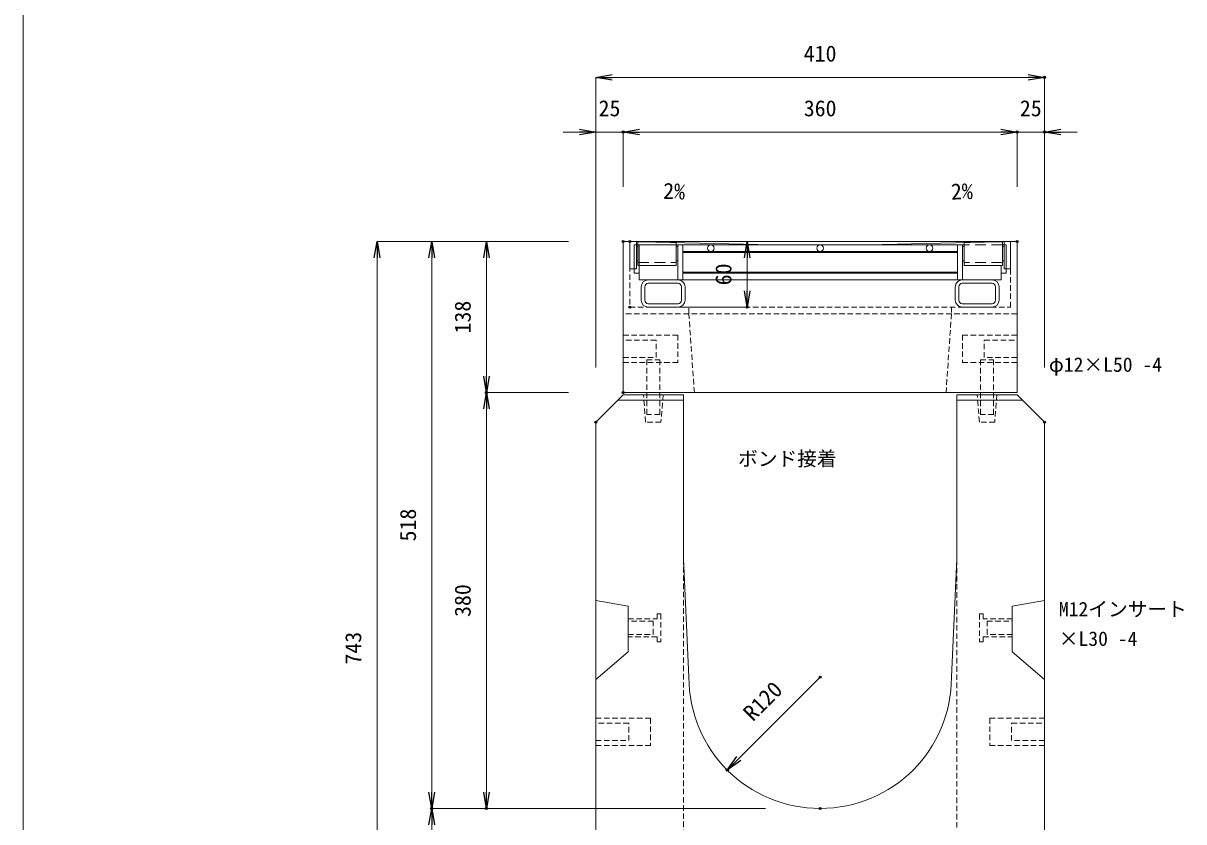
# Model space of a CAD drawing. Units: millimetres, scale not verified. Extents: x -1945 to 1945, y -1144 to 1696.
# Drawn here: x -1945 to -884, y -54 to 676 of the extents above; entities that cross this region are included whole.
import ezdxf
from ezdxf.enums import TextEntityAlignment as Align

# ---------------------------------------------------------------- set-up
doc = ezdxf.new("R2010")
doc.units = ezdxf.units.MM
doc.header["$LTSCALE"] = 10
doc.header["$PDMODE"] = 32
doc.header["$PDSIZE"] = 2
doc.linetypes.add('USER1', pattern=[0.75, 0.5, -0.25])
doc.linetypes.add('USER2', pattern=[1.5, 1, -0.5])
doc.layers.add('0-0_0', color=7, linetype='Continuous')
doc.layers.add('0-2_DEFPOINTS', color=7, linetype='Continuous')
for name, color, linetype, lineweight in [('0-1_TITLE', 1, 'Continuous', 18), ('0-3_KIJUN', 7, 'USER1', 18), ('0-5_SUNPO', 3, 'Continuous', 18), ('0-6_10-グレーチング', 5, 'Continuous', 18)]:
    doc.layers.add(name, color=color, linetype=linetype, lineweight=lineweight)
doc.styles.add('ＭＳ ゴシック', font='')
doc.styles.get('ＭＳ ゴシック').set_extended_font_data('MS Gothic')

# ---------------------------------------------------------------- blocks, each defined once
blk = doc.blocks.new('_OPEN')
at = {"layer": '0-0_0'}
blk.add_line((0, 0), (-1, 0), dxfattribs=at)
blk.add_lwpolyline([(-1, 0.1667), (0, 0), (-1, -0.1667)], dxfattribs=at)
blk = doc.blocks.new('D2')
at = {"layer": '0-2_DEFPOINTS'}
for p in [(548.33, 1896.08), (323.34, 1153.08), (543.34, 1153.08)]:
    blk.add_point(p, dxfattribs=at)
at = {"layer": '0-5_SUNPO'}
for p, q in [((498.33, 1896.08), (323.34, 1896.08)), ((323.34, 1881.08), (323.34, 1168.08)), ((493.34, 1153.08), (323.34, 1153.08))]:
    blk.add_line(p, q, dxfattribs=at)
at = {"layer": '0-5_SUNPO', "xscale": 15, "yscale": 15}
for p, rotation in [((323.34, 1896.08), 90), ((323.34, 1153.08), 270)]:
    blk.add_blockref('_OPEN', p, dxfattribs=dict(at, rotation=rotation))
at = {"layer": '0-5_SUNPO', "color": 7, "style": 'ＭＳ ゴシック'}
blk.add_text('743', height=14.66, rotation=90, dxfattribs=at).set_placement((313.34, 1509.58), align=Align.BOTTOM_LEFT)
blk = doc.blocks.new('D12')
at = {"layer": '0-2_DEFPOINTS'}
for p in [(908.34, 1996.08), (548.34, 1896.08), (908.34, 1896.08)]:
    blk.add_point(p, dxfattribs=at)
at = {"layer": '0-5_SUNPO'}
for p, q in [((548.34, 1946.08), (548.34, 1996.08)), ((563.34, 1996.08), (893.34, 1996.08)), ((908.34, 1946.08), (908.34, 1996.08))]:
    blk.add_line(p, q, dxfattribs=at)
at = {"layer": '0-5_SUNPO', "xscale": 15, "yscale": 15, "rotation": 180}
blk.add_blockref('_OPEN', (548.34, 1996.08), dxfattribs=at)
at = {"layer": '0-5_SUNPO', "xscale": 15, "yscale": 15}
blk.add_blockref('_OPEN', (908.34, 1996.08), dxfattribs=at)
at = {"layer": '0-5_SUNPO', "color": 7, "style": 'ＭＳ ゴシック'}
blk.add_text('360', height=14.66, dxfattribs=at).set_placement((713.34, 2006.08), align=Align.BOTTOM_LEFT)
blk = doc.blocks.new('D13')
at = {"layer": '0-2_DEFPOINTS'}
for p in [(548.34, 1996.08), (548.34, 1896.08), (523.34, 1731.08)]:
    blk.add_point(p, dxfattribs=at)
at = {"layer": '0-5_SUNPO'}
for p, q in [((508.34, 1996.08), (493.34, 1996.08)), ((523.34, 1781.08), (523.34, 1996.08)), ((523.34, 1996.08), (548.34, 1996.08)), ((548.34, 1946.08), (548.34, 1996.08)), ((563.34, 1996.08), (578.34, 1996.08))]:
    blk.add_line(p, q, dxfattribs=at)
at = {"layer": '0-5_SUNPO', "xscale": 15, "yscale": 15}
blk.add_blockref('_OPEN', (523.34, 1996.08), dxfattribs=at)
at = {"layer": '0-5_SUNPO', "xscale": 15, "yscale": 15, "rotation": 180}
blk.add_blockref('_OPEN', (548.34, 1996.08), dxfattribs=at)
at = {"layer": '0-5_SUNPO', "color": 7, "style": 'ＭＳ ゴシック'}
blk.add_text('25', height=14.66, dxfattribs=at).set_placement((525.84, 2006.08), align=Align.BOTTOM_LEFT)
blk = doc.blocks.new('D14')
at = {"layer": '0-2_DEFPOINTS'}
for p in [(933.34, 1996.08), (908.34, 1896.08), (933.34, 1731.08)]:
    blk.add_point(p, dxfattribs=at)
at = {"layer": '0-5_SUNPO'}
for p, q in [((893.34, 1996.08), (878.34, 1996.08)), ((908.34, 1946.08), (908.34, 1996.08)), ((908.34, 1996.08), (933.34, 1996.08)), ((933.34, 1781.08), (933.34, 1996.08)), ((948.34, 1996.08), (963.34, 1996.08))]:
    blk.add_line(p, q, dxfattribs=at)
at = {"layer": '0-5_SUNPO', "xscale": 15, "yscale": 15}
blk.add_blockref('_OPEN', (908.34, 1996.08), dxfattribs=at)
at = {"layer": '0-5_SUNPO', "xscale": 15, "yscale": 15, "rotation": 180}
blk.add_blockref('_OPEN', (933.34, 1996.08), dxfattribs=at)
at = {"layer": '0-5_SUNPO', "color": 7, "style": 'ＭＳ ゴシック'}
blk.add_text('25', height=14.66, dxfattribs=at).set_placement((910.84, 2006.08), align=Align.BOTTOM_LEFT)
blk = doc.blocks.new('D15')
at = {"layer": '0-2_DEFPOINTS'}
for p in [(933.34, 2046.08), (523.34, 1731.08), (933.34, 1731.08)]:
    blk.add_point(p, dxfattribs=at)
at = {"layer": '0-5_SUNPO'}
for p, q in [((523.34, 1781.08), (523.34, 2046.08)), ((538.34, 2046.08), (918.34, 2046.08)), ((933.34, 1781.08), (933.34, 2046.08))]:
    blk.add_line(p, q, dxfattribs=at)
at = {"layer": '0-5_SUNPO', "xscale": 15, "yscale": 15, "rotation": 180}
blk.add_blockref('_OPEN', (523.34, 2046.08), dxfattribs=at)
at = {"layer": '0-5_SUNPO', "xscale": 15, "yscale": 15}
blk.add_blockref('_OPEN', (933.34, 2046.08), dxfattribs=at)
at = {"layer": '0-5_SUNPO', "color": 7, "style": 'ＭＳ ゴシック'}
blk.add_text('410', height=14.66, dxfattribs=at).set_placement((713.34, 2056.08), align=Align.BOTTOM_LEFT)
blk = doc.blocks.new('D25')
at = {"layer": '0-2_DEFPOINTS'}
for p in [(548.34, 1896.08), (423.34, 1758.08), (548.34, 1758.08)]:
    blk.add_point(p, dxfattribs=at)
at = {"layer": '0-5_SUNPO'}
for p, q in [((498.34, 1896.08), (423.34, 1896.08)), ((423.34, 1881.08), (423.34, 1773.08)), ((498.34, 1758.08), (423.34, 1758.08))]:
    blk.add_line(p, q, dxfattribs=at)
at = {"layer": '0-5_SUNPO', "xscale": 15, "yscale": 15}
for p, rotation in [((423.34, 1896.08), 90), ((423.34, 1758.08), 270)]:
    blk.add_blockref('_OPEN', p, dxfattribs=dict(at, rotation=rotation))
at = {"layer": '0-5_SUNPO', "color": 7, "style": 'ＭＳ ゴシック'}
blk.add_text('138', height=14.66, rotation=90, dxfattribs=at).set_placement((413.34, 1812.08), align=Align.BOTTOM_LEFT)
blk = doc.blocks.new('D26')
at = {"layer": '0-2_DEFPOINTS'}
for p in [(548.34, 1758.08), (423.34, 1378.08), (728.34, 1378.08)]:
    blk.add_point(p, dxfattribs=at)
at = {"layer": '0-5_SUNPO'}
for p, q in [((498.34, 1758.08), (423.34, 1758.08)), ((423.34, 1743.08), (423.34, 1393.08)), ((678.34, 1378.08), (423.34, 1378.08))]:
    blk.add_line(p, q, dxfattribs=at)
at = {"layer": '0-5_SUNPO', "xscale": 15, "yscale": 15}
for p, rotation in [((423.34, 1758.08), 90), ((423.34, 1378.08), 270)]:
    blk.add_blockref('_OPEN', p, dxfattribs=dict(at, rotation=rotation))
at = {"layer": '0-5_SUNPO', "color": 7, "style": 'ＭＳ ゴシック'}
blk.add_text('380', height=14.66, rotation=90, dxfattribs=at).set_placement((413.34, 1553.08), align=Align.BOTTOM_LEFT)
blk = doc.blocks.new('D27')
at = {"layer": '0-2_DEFPOINTS'}
for p in [(548.34, 1896.08), (373.34, 1378.08), (728.34, 1378.08)]:
    blk.add_point(p, dxfattribs=at)
at = {"layer": '0-5_SUNPO'}
for p, q in [((498.34, 1896.08), (373.34, 1896.08)), ((373.34, 1881.08), (373.34, 1393.08)), ((678.34, 1378.08), (373.34, 1378.08))]:
    blk.add_line(p, q, dxfattribs=at)
at = {"layer": '0-5_SUNPO', "xscale": 15, "yscale": 15}
for p, rotation in [((373.34, 1896.08), 90), ((373.34, 1378.08), 270)]:
    blk.add_blockref('_OPEN', p, dxfattribs=dict(at, rotation=rotation))
at = {"layer": '0-5_SUNPO', "color": 7, "style": 'ＭＳ ゴシック'}
blk.add_text('518', height=14.66, rotation=90, dxfattribs=at).set_placement((363.34, 1622.08), align=Align.BOTTOM_LEFT)
blk = doc.blocks.new('D28')
at = {"layer": '0-2_DEFPOINTS'}
for p in [(728.34, 1378.08), (373.34, 1233.08), (603.34, 1233.08)]:
    blk.add_point(p, dxfattribs=at)
at = {"layer": '0-5_SUNPO'}
for p, q in [((678.34, 1378.08), (373.34, 1378.08)), ((373.34, 1363.08), (373.34, 1248.08)), ((553.34, 1233.08), (373.34, 1233.08))]:
    blk.add_line(p, q, dxfattribs=at)
at = {"layer": '0-5_SUNPO', "xscale": 15, "yscale": 15}
for p, rotation in [((373.34, 1378.08), 90), ((373.34, 1233.08), 270)]:
    blk.add_blockref('_OPEN', p, dxfattribs=dict(at, rotation=rotation))
at = {"layer": '0-5_SUNPO', "color": 7, "style": 'ＭＳ ゴシック'}
blk.add_text('145', height=14.66, rotation=90, dxfattribs=at).set_placement((363.34, 1290.58), align=Align.BOTTOM_LEFT)
blk = doc.blocks.new('D29')
at = {"layer": '0-2_DEFPOINTS'}
for p in [(728.34, 1498.08), (643.49, 1413.23)]:
    blk.add_point(p, dxfattribs=at)
at = {"layer": '0-5_SUNPO'}
blk.add_line((728.34, 1498.08), (654.09, 1423.84), dxfattribs=at)
at = {"layer": '0-5_SUNPO', "xscale": 15, "yscale": 15, "rotation": 225}
blk.add_blockref('_OPEN', (643.49, 1413.23), dxfattribs=at)
at = {"layer": '0-5_SUNPO', "color": 7, "style": 'ＭＳ ゴシック'}
blk.add_text('R120', height=14.66, rotation=45, dxfattribs=at).set_placement((670, 1453.89), align=Align.BOTTOM_LEFT)
blk = doc.blocks.new('M16_insert_dan')
at = {"layer": '0-3_KIJUN', "color": 3}
for points in [[(0, -12.5), (-50, -12.5), (-50, 12.5), (0, 12.5)], [(0, 8), (-30, 8), (-30, -8), (0, -8)]]:
    blk.add_lwpolyline(points, close=True, dxfattribs=at)
blk = doc.blocks.new('D32')
at = {"layer": '0-2_DEFPOINTS'}
for p in [(554.34, 1896.08), (554.34, 1836.08), (661.66, 1836.08)]:
    blk.add_point(p, dxfattribs=at)
at = {"layer": '0-5_SUNPO'}
for p, q in [((604.34, 1896.08), (661.66, 1896.08)), ((661.66, 1881.08), (661.66, 1851.08)), ((604.34, 1836.08), (661.66, 1836.08))]:
    blk.add_line(p, q, dxfattribs=at)
at = {"layer": '0-5_SUNPO', "xscale": 15, "yscale": 15}
for p, rotation in [((661.66, 1896.08), 90), ((661.66, 1836.08), 270)]:
    blk.add_blockref('_OPEN', p, dxfattribs=dict(at, rotation=rotation))
at = {"layer": '0-5_SUNPO', "color": 7, "style": 'ＭＳ ゴシック'}
blk.add_text('60', height=14.66, rotation=90, dxfattribs=at).set_placement((651.66, 1856.08), align=Align.BOTTOM_LEFT)
blk = doc.blocks.new('A$C6BB671BC')
at = {"layer": '0-6_10-グレーチング'}
for p, q in [((0, 60), (0, 35)), ((0, 60), (6, 60)), ((4, 31), (4, 57)), ((305.5, 57), (4, 57)), ((6, 60), (6, 35)), ((7.5, 59.85), (42.5, 59.85)), ((8.5, 57), (8.5, 25)), ((42.5, 59.85), (42.5, 38.15)), ((44, 57), (44, 25)), ((48.5, 57), (48.5, 25)), ((299.5, 57), (299.5, 25)), ((304, 57), (304, 25)), ((340.5, 59.85), (340.5, 38.15)), ((344, 57), (340.5, 57)), ((348, 60), (342, 60)), ((342, 60), (342, 35)), ((344, 31), (344, 57)), ((48.5, 51), (299.5, 51)), ((48.5, 50), (299.5, 50)), ((0, 35), (6, 35)), ((48.5, 32), (299.5, 32)), ((340.5, 38.15), (305.5, 38.15)), ((339.5, 38.15), (339.5, 25)), ((8.5, 31), (4, 31)), ((8.5, 25), (339.5, 25)), ((339.5, 25), (8.5, 25)), ((16.9, 25), (44.1, 25)), ((16.9, 21.8), (44.1, 21.8)), ((48.5, 31), (299.5, 31)), ((303.9, 25), (331.1, 25)), ((303.9, 21.8), (331.1, 21.8)), ((339.5, 31), (344, 31)), ((10.5, 6.4), (10.5, 18.6)), ((13.7, 6.4), (13.7, 18.6)), ((47.3, 18.6), (47.3, 6.4)), ((50.5, 18.6), (50.5, 6.4)), ((297.5, 6.4), (297.5, 18.6)), ((300.7, 6.4), (300.7, 18.6)), ((334.3, 18.6), (334.3, 6.4)), ((337.5, 18.6), (337.5, 6.4)), ((44.1, 3.2), (16.9, 3.2)), ((44.1, 0), (16.9, 0)), ((331.1, 3.2), (303.9, 3.2)), ((331.1, 0), (303.9, 0))]:
    blk.add_line(p, q, dxfattribs=at)
at = {"layer": '0-6_10-グレーチング', "linetype": 'USER2'}
for p, q in [((6, 55.5), (7.5, 55.5)), ((7.5, 57.05), (42.5, 57.05)), ((42.5, 55.5), (44, 55.5)), ((305.5, 55.5), (304, 55.5)), ((340.5, 57.05), (305.5, 57.05)), ((342, 55.5), (340.5, 55.5)), ((6, 42.5), (7.5, 42.5)), ((42.5, 42.5), (44, 42.5)), ((305.5, 42.5), (304, 42.5)), ((342, 42.5), (340.5, 42.5)), ((7.5, 40.95), (42.5, 40.95)), ((340.5, 40.95), (305.5, 40.95))]:
    blk.add_line(p, q, dxfattribs=at)
at = {"layer": '0-6_10-グレーチング'}
for points in [[(7.5, 59.85), (7.5, 38.15), (42.5, 38.15)], [(340.5, 59.85), (305.5, 59.85), (305.5, 38.15)], [(348, 60), (348, 35), (342, 35)]]:
    blk.add_lwpolyline(points, dxfattribs=at)
for centre in [(74, 54), (174, 54), (274, 54)]:
    blk.add_circle(centre, 3, dxfattribs=at)
for centre, radius, start, end in [((16.9, 18.6), 6.4, 90, 180), ((16.9, 18.6), 3.2, 90, 180), ((44.1, 18.6), 6.4, 0, 90), ((44.1, 18.6), 3.2, 0, 90), ((303.9, 18.6), 6.4, 90, 180), ((303.9, 18.6), 3.2, 90, 180), ((331.1, 18.6), 6.4, 0, 90), ((331.1, 18.6), 3.2, 0, 90), ((16.9, 6.4), 6.4, 180, 270), ((16.9, 6.4), 3.2, 180, 270), ((44.1, 6.4), 6.4, 270, 0), ((44.1, 6.4), 3.2, 270, 0), ((303.9, 6.4), 6.4, 180, 270), ((303.9, 6.4), 3.2, 180, 270), ((331.1, 6.4), 3.2, 270, 0), ((331.1, 6.4), 6.4, 270, 0)]:
    blk.add_arc(centre, radius, start, end, dxfattribs=at)

msp = doc.modelspace()

# ---------------------------------------------------------------- linework, layer by layer
at = {"layer": '0-1_TITLE', "color": 2}
msp.add_line((-1945, 1695.56), (-1945, -1144.44), dxfattribs=at)
at = {"layer": '0-3_KIJUN'}
msp.add_line((-1396.66, 476.08), (-1390.66, 476.08), dxfattribs=at)
at = {"layer": '0-3_KIJUN', "linetype": 'Continuous'}
for p, q in [((-1401.66, 331.08), (-1341.66, 331.08)), ((-1031.66, 331.08), (-1091.66, 331.08))]:
    msp.add_line(p, q, dxfattribs=at)
for points in [[(-1036.66, 338.08), (-1396.66, 338.08), (-1396.66, 476.08), (-1036.66, 476.08)], [(-1392.16, 143.08), (-1421.66, 148.08), (-1421.66, 76.08), (-1392.16, 101.08)], [(-1041.16, 143.08), (-1011.66, 148.08), (-1011.66, 76.08), (-1041.16, 101.08)]]:
    msp.add_lwpolyline(points, close=True, dxfattribs=at)
at = {"layer": '0-3_KIJUN'}
for points in [[(-1396.66, 476.08), (-1390.66, 476.08), (-1390.66, 416.08), (-1042.66, 416.08), (-1042.66, 476.08), (-1036.66, 476.08), (-1036.66, 410.08), (-1396.66, 410.08)], [(-1375.16, 368.08), (-1363.16, 368.08), (-1363.16, 318.08), (-1375.16, 318.08)], [(-1070.16, 368.08), (-1058.16, 368.08), (-1058.16, 318.08), (-1070.16, 318.08)], [(-1378.16, 336.08), (-1360.16, 336.08), (-1362.16, 311.08), (-1376.16, 311.08)], [(-1073.16, 336.08), (-1055.16, 336.08), (-1057.16, 311.08), (-1071.16, 311.08)], [(-1392.16, 114.86), (-1392.16, 131.31), (-1365.66, 131.31), (-1365.66, 135.83), (-1362.16, 135.83), (-1362.16, 110.33), (-1365.66, 110.33), (-1365.66, 114.86)], [(-1392.16, 129.08), (-1392.16, 117.08), (-1369.16, 117.08), (-1369.16, 129.08)], [(-1041.16, 114.86), (-1041.16, 131.31), (-1067.66, 131.31), (-1067.66, 135.83), (-1071.16, 135.83), (-1071.16, 110.33), (-1067.66, 110.33), (-1067.66, 114.86)], [(-1041.16, 129.08), (-1041.16, 117.08), (-1064.16, 117.08), (-1064.16, 129.08)]]:
    msp.add_lwpolyline(points, close=True, dxfattribs=at)
at = {"layer": '0-3_KIJUN', "linetype": 'Continuous'}
for points in [[(-1039.66, 476.08), (-1173.16, 473.08), (-1260.16, 473.08), (-1393.66, 476.08)], [(-1091.66, 336.08), (-1036.66, 336.08), (-1011.66, 311.08), (-1011.66, -246.92), (-1031.66, -266.92), (-1401.66, -266.92), (-1421.66, -246.92), (-1421.66, 311.08), (-1396.66, 336.08), (-1341.66, 336.08), (-1341.66, 186.08), (-1336.66, 78.08)], [(-1096.66, 78.08), (-1091.66, 186.08), (-1091.66, 336.08)]]:
    msp.add_lwpolyline(points, dxfattribs=at)
at = {"layer": '0-3_KIJUN'}
for points in [[(-1096.66, 416.08), (-1096.66, 410.08), (-1101.66, 338.08), (-1331.66, 338.08), (-1336.66, 410.08), (-1336.66, 416.08)], [(-1341.66, 336.08), (-1341.66, -186.92), (-1091.66, -186.92), (-1091.66, 336.08)]]:
    msp.add_lwpolyline(points, dxfattribs=at)
at = {"layer": '0-3_KIJUN', "linetype": 'Continuous'}
msp.add_arc((-1216.66, 78.08), 120, 180, 0, dxfattribs=at)

# ---------------------------------------------------------------- block references
at = {"layer": '0-3_KIJUN', "rotation": 180}
for p in [(-1396.66, 378.08), (-1421.66, 28.08)]:
    msp.add_blockref('M16_insert_dan', p, dxfattribs=at)
at = {"layer": '0-3_KIJUN', "xscale": -1, "rotation": 180}
for p in [(-1036.66, 378.08), (-1011.66, 28.08)]:
    msp.add_blockref('M16_insert_dan', p, dxfattribs=at)
at = {"layer": '0-5_SUNPO'}
for name in ['D15', 'D13', 'D12', 'D14', 'D2', 'D27', 'D25', 'D32', 'D26', 'D29', 'D28']:
    msp.add_blockref(name, (-1945, -1420), dxfattribs=at)
at = {"layer": '0-6_10-グレーチング'}
msp.add_blockref('A$C6BB671BC', (-1390.66, 416.08), dxfattribs=at)

# ---------------------------------------------------------------- texts
at = {"layer": '0-5_SUNPO', "color": 7, "style": 'ＭＳ ゴシック'}
for rotation, p in [(358, (-1360.5, 510.76)), (2, (-1096.76, 509.93))]:
    msp.add_text('2%', height=14.66, rotation=rotation, dxfattribs=at).set_placement(p, align=Align.BOTTOM_LEFT)
for s, p in [('φ12×L50 -4', (-1007.65, 353.08)), ('ボンド接着', (-1291.66, 267.08)), ('M12インサート', (-998.56, 129.7)), ('×L30 -4', (-998.56, 102.7))]:
    msp.add_text(s, height=13.2, dxfattribs=at).set_placement(p, align=Align.BOTTOM_LEFT)

doc.saveas('drawing.dxf')
